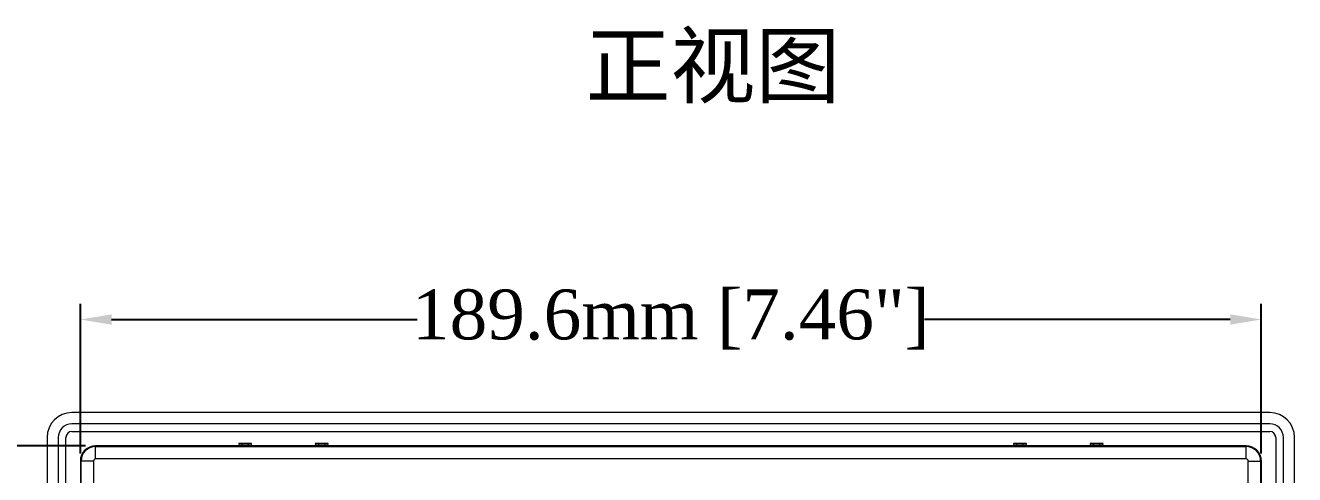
# Model space of a CAD drawing. Header units: millimetres. Extents: x 76 to 1788, y -159 to 878.
# Drawn here: x 1099.1 to 1302.9, y 415.8 to 487.9 of the extents above; entities that cross this region are included whole.
import ezdxf

# ---------------------------------------------------------------- set-up
doc = ezdxf.new("R2010")
doc.units = ezdxf.units.MM
doc.header["$LTSCALE"] = 2
doc.layers.add('DIM', color=7, linetype='Continuous')
doc.styles.get("Standard").update_dxf_attribs({"font": 'TIMES.TTF'})
doc.dimstyles.new('ISO-25', dxfattribs={"dimscale": 2, "dimtxt": 4, "dimasz": 2.5, "dimexe": 1.25, "dimexo": 0.625, "dimtad": 0, "dimdsep": 46, "dimtxsty": 'Standard', "dimcen": 2.5, "dimadec": 0, "dimazin": 0, "dimtfac": 1, "dimtmove": 0, "dimatfit": 3, "dimfxl": 0, "dimarcsym": 0})

# ---------------------------------------------------------------- blocks, each defined once
blk = doc.blocks.new('*D117')
at = {"layer": 'Defpoints', "color": 0}
for p in [(1297.58, 440.7), (1107.98, 417.98), (1297.58, 417.98)]:
    blk.add_point(p, dxfattribs=at)
at = {"layer": 'DIM', "color": 0, "lineweight": -2}
for p, q in [((1107.98, 419.23), (1107.98, 443.2)), ((1297.58, 419.23), (1297.58, 443.2)), ((1112.98, 440.7), (1162.04, 440.7)), ((1292.58, 440.7), (1243.52, 440.7))]:
    blk.add_line(p, q, dxfattribs=at)
at = {"layer": 'DIM', "color": 0}
for points in [[(1112.98, 441.53), (1112.98, 439.87), (1107.98, 440.7)], [(1292.58, 439.87), (1292.58, 441.53), (1297.58, 440.7)]]:
    blk.add_solid(points, dxfattribs=at)
at = {"layer": 'DIM', "color": 0, "lineweight": 0, "insert": (1202.78, 440.7), "char_height": 8, "attachment_point": 5}
blk.add_mtext('189.6mm [7.46"]', dxfattribs=at)
blk = doc.blocks.new('*D116')
at = {"layer": 'Defpoints', "color": 0}
for p in [(1110.02, 420.43), (1075.8, 284.83), (1110.02, 284.83)]:
    blk.add_point(p, dxfattribs=at)
at = {"layer": 'DIM', "color": 0, "lineweight": -2}
for p, q in [((1108.77, 420.43), (1073.3, 420.43)), ((1075.8, 415.43), (1075.8, 393.37)), ((1075.8, 289.83), (1075.8, 311.89)), ((1108.77, 284.83), (1073.3, 284.83))]:
    blk.add_line(p, q, dxfattribs=at)
at = {"layer": 'DIM', "color": 0}
for points in [[(1076.64, 415.43), (1074.97, 415.43), (1075.8, 420.43)], [(1074.97, 289.83), (1076.64, 289.83), (1075.8, 284.83)]]:
    blk.add_solid(points, dxfattribs=at)
at = {"layer": 'DIM', "color": 0, "lineweight": 0, "insert": (1075.8, 352.63), "char_height": 8, "attachment_point": 5, "rotation": 90}
blk.add_mtext('135.6mm [5.34"]', dxfattribs=at)

msp = doc.modelspace()

# ---------------------------------------------------------------- linework, layer by layer
at = {"lineweight": 0}
for p, q in [((1298.927, 425.778), (1106.627, 425.778)), ((1298.927, 423.978), (1106.627, 423.978)), ((1106.625, 422.743), (1298.932, 422.743)), ((1102.627, 421.778), (1102.627, 283.478)), ((1104.427, 421.778), (1104.427, 283.478)), ((1105.665, 283.475), (1105.665, 421.783)), ((1295.128, 420.439), (1110.428, 420.439)), ((1295.128, 420.428), (1110.428, 420.428)), ((1110.428, 420.428), (1110.428, 420.325)), ((1110.428, 418.326), (1110.428, 420.325)), ((1110.428, 420.325), (1295.128, 420.325)), ((1133.391, 420.812), (1133.398, 420.628)), ((1134.966, 420.829), (1133.89, 420.829)), ((1133.89, 420.829), (1133.898, 420.61)), ((1133.898, 420.61), (1134.959, 420.61)), ((1134.959, 420.61), (1134.966, 420.829)), ((1135.459, 420.628), (1135.466, 420.812)), ((1145.691, 420.812), (1145.698, 420.628)), ((1147.266, 420.829), (1146.19, 420.829)), ((1146.19, 420.829), (1146.198, 420.61)), ((1146.198, 420.61), (1147.259, 420.61)), ((1147.259, 420.61), (1147.266, 420.829)), ((1147.759, 420.628), (1147.766, 420.812)), ((1257.791, 420.812), (1257.798, 420.628)), ((1259.366, 420.829), (1258.29, 420.829)), ((1258.29, 420.829), (1258.298, 420.61)), ((1258.298, 420.61), (1259.359, 420.61)), ((1259.359, 420.61), (1259.366, 420.829)), ((1259.859, 420.628), (1259.866, 420.812)), ((1270.091, 420.812), (1270.098, 420.628)), ((1271.666, 420.829), (1270.59, 420.829)), ((1270.59, 420.829), (1270.598, 420.61)), ((1270.598, 420.61), (1271.659, 420.61)), ((1271.659, 420.61), (1271.666, 420.829)), ((1272.159, 420.628), (1272.166, 420.812)), ((1295.128, 420.325), (1295.128, 420.428)), ((1295.128, 418.326), (1295.128, 420.325)), ((1299.892, 421.783), (1299.892, 283.475)), ((1301.127, 283.478), (1301.127, 421.778)), ((1302.927, 283.478), (1302.927, 421.778)), ((1107.969, 417.979), (1107.969, 287.279)), ((1107.979, 417.979), (1107.979, 287.279)), ((1108.083, 417.979), (1107.979, 417.979)), ((1108.083, 287.279), (1108.083, 417.979)), ((1110.082, 417.979), (1108.083, 417.979)), ((1110.082, 417.979), (1110.082, 287.279)), ((1295.128, 418.326), (1110.428, 418.326)), ((1295.475, 287.279), (1295.475, 417.979)), ((1295.475, 417.979), (1297.474, 417.979)), ((1297.474, 417.979), (1297.474, 287.279)), ((1297.578, 417.979), (1297.474, 417.979)), ((1297.578, 287.279), (1297.578, 417.979)), ((1297.588, 287.279), (1297.588, 417.979))]:
    msp.add_line(p, q, dxfattribs=at)
for centre, radius, start, end in [((1106.627, 421.778), 4, 90, 180), ((1106.627, 421.778), 2.2, 90, 180), ((1298.927, 421.778), 4, 0, 90), ((1298.927, 421.778), 2.2, 0, 90), ((1106.625, 421.783), 0.96, 90, 180), ((1298.932, 421.783), 0.96, 0, 90), ((1110.428, 417.979), 2.46, 90, 180), ((1110.428, 417.979), 2.449, 90, 180), ((1110.428, 417.979), 2.345, 90, 180), ((1295.128, 417.979), 2.46, 0, 90), ((1295.128, 417.979), 2.449, 0, 90), ((1295.128, 417.979), 2.345, 0, 90), ((1110.428, 417.979), 0.347, 90, 180), ((1295.128, 417.979), 0.347, 0, 90)]:
    msp.add_arc(centre, radius, start, end, dxfattribs=at)
for centre, ratio, start_param, end_param in [((1133.892, 420.812), 0.0349632, 1.5732382, 3.1428166), ((1133.898, 420.628), 0.0348783, 3.1428106, 4.712389), ((1134.959, 420.628), 0.0348783, 4.712389, 6.2819673), ((1134.965, 420.812), 0.0349632, 6.2819614, 7.8515397), ((1146.192, 420.812), 0.0349632, 1.5732382, 3.1428166), ((1146.198, 420.628), 0.0348783, 3.1428106, 4.712389), ((1147.259, 420.628), 0.0348783, 4.712389, 6.2819673), ((1147.265, 420.812), 0.0349632, 6.2819614, 7.8515397), ((1258.292, 420.812), 0.0349632, 1.5732382, 3.1428166), ((1258.298, 420.628), 0.0348783, 3.1428106, 4.712389), ((1259.359, 420.628), 0.0348783, 4.712389, 6.2819673), ((1259.365, 420.812), 0.0349632, 6.2819614, 7.8515397), ((1270.592, 420.812), 0.0349632, 1.5732382, 3.1428166), ((1270.598, 420.628), 0.0348783, 3.1428106, 4.712389), ((1271.659, 420.628), 0.0348783, 4.712389, 6.2819673), ((1271.665, 420.812), 0.0349632, 6.2819614, 7.8515397)]:
    msp.add_ellipse(centre, major_axis=(0.5, 0), ratio=ratio, start_param=start_param, end_param=end_param, dxfattribs=at)

# ---------------------------------------------------------------- texts
at = {"lineweight": 0, "insert": (1209.531, 480.892), "char_height": 10, "attachment_point": 5}
msp.add_mtext('{正视图}', dxfattribs=at)

# ---------------------------------------------------------------- dimensions: what is measured, and where the dimension line sits
at = {"layer": 'DIM', "lineweight": 0}
dim = msp.add_linear_dim(base=(1297.578, 440.7), p1=(1107.979, 417.979), p2=(1297.578, 417.979), dimstyle='ISO-25', override={"dimpost": 'mm'}, dxfattribs=at)
dim.commit()
dim.dimension.update_dxf_attribs({"geometry": '*D117', "text_midpoint": (1202.778, 440.7)})
dim = msp.add_linear_dim(base=(1075.805, 284.829), p1=(1110.02, 420.429), p2=(1110.02, 284.829), angle=90, dimstyle='ISO-25', override={"dimpost": 'mm'}, dxfattribs=at)
dim.commit()
dim.dimension.update_dxf_attribs({"geometry": '*D116', "text_midpoint": (1075.805, 352.629)})

doc.saveas('drawing.dxf')
